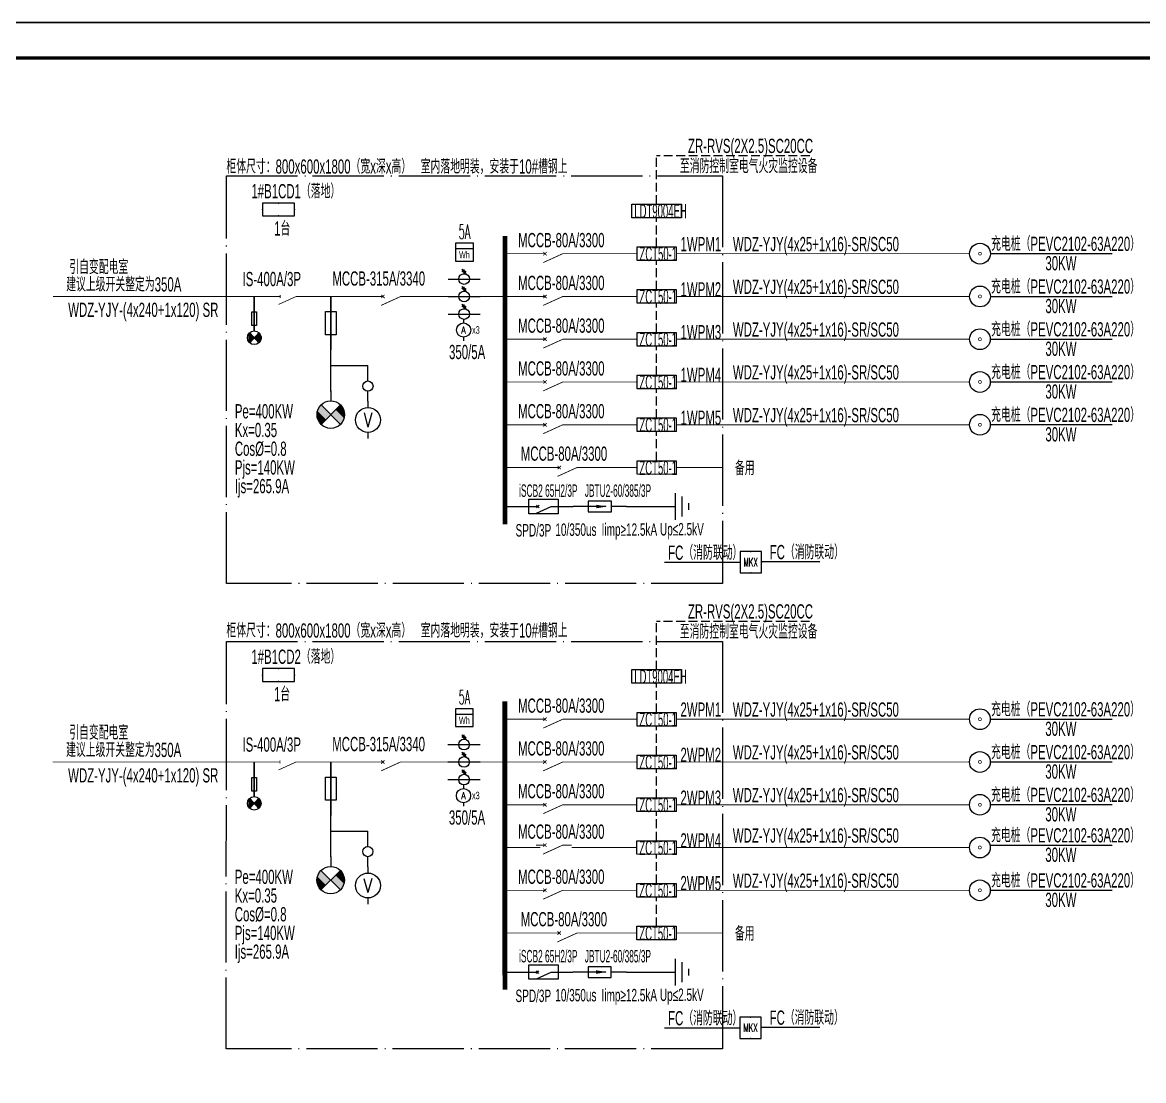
# Model space of a CAD drawing. Extents: x 776418 to 2076422, y -1170708 to 498544.
# Drawn here: x 942869 to 974349, y -121110 to -91410 of the extents above; entities that cross this region are included whole.
import ezdxf
from ezdxf.enums import TextEntityAlignment as Align

# ---------------------------------------------------------------- set-up
doc = ezdxf.new("R2010")
doc.units = 0
doc.header["$LTSCALE"] = 1000
doc.header["$MEASUREMENT"] = 0
doc.linetypes.add('DASH', pattern=[0.35, 0.25, -0.1])
doc.linetypes.add('DOTE', pattern=[2.42, 2, -0.2, 0.02, -0.2])
doc.layers.get('0').update_dxf_attribs({"linetype": 'CONTINUOUS'})
for name, color, linetype in [('D-TEXT', 7, 'CONTINUOUS'), ('DIM-动力', 3, 'CONTINUOUS'), ('ELEMENT', 3, 'CONTINUOUS'), ('EQUIP', 3, 'CONTINUOUS'), ('EQUIP-动力', 3, 'CONTINUOUS'), ('EQUIP-照明', 3, 'CONTINUOUS'), ('EQUIP-箱柜', 3, 'CONTINUOUS'), ('LAYER3', 7, 'DOTE'), ('PUB_TEXT', 255, 'CONTINUOUS'), ('TEL_TEXT', 3, 'CONTINUOUS'), ('TEL_TITLE', 7, 'CONTINUOUS'), ('WIRE-母线', 6, 'CONTINUOUS'), ('WIRE-照明', 1, 'CONTINUOUS'), ('WIRE-系统', 4, 'CONTINUOUS'), ('WIRE-通讯', 4, 'CONTINUOUS'), ('Z', 7, 'CONTINUOUS')]:
    doc.layers.add(name, color=color, linetype=linetype)
doc.layers.add('层1', color=7, linetype='CONTINUOUS', lineweight=0)
doc.styles.add('_COMPLEX', font='ROS', dxfattribs={"width": 0.6, "bigfont": 'JD'})
doc.styles.add('_HZTXT', font='txt.shx', dxfattribs={"width": 0.8, "bigfont": 'HZTXT.shx'})
doc.styles.add('_JD', font='ros.shx', dxfattribs={"width": 0.8, "bigfont": 'JD.shx'})
doc.styles.add('_SIMPLEX', font='SIMPLEX.shx', dxfattribs={"width": 0.8})
doc.styles.add('_TCH_LABEL', font='COMPLEX', dxfattribs={"bigfont": 'GBCBIG'})
doc.styles.add('_TEL_DIM', font='SIMPLEX', dxfattribs={"width": 0.7, "height": 3.5, "bigfont": 'HZTXT'})
doc.styles.add('_XCSG', font='complex.shx', dxfattribs={"width": 0.6, "bigfont": 'jd.shx'})
doc.styles.get("Standard").update_dxf_attribs({"font": 'gbenor.shx', "bigfont": 'gbcbig.shx'})

# ---------------------------------------------------------------- blocks, each defined once
blk = doc.blocks.new('$element$00000497')
at = {"const_width": 0.0233}
for points in [[(0, 0), (0, -0.25)], [(0, -1), (0, -0.75), (-0.25, -0.2)], [(-0.047, -0.297), (0.047, -0.203)], [(-0.047, -0.203), (0.047, -0.297)]]:
    blk.add_lwpolyline(points, dxfattribs=at)
at = {"flags": 9}
blk.add_attdef('S', (0, 0), '', height=0.00000667, dxfattribs=at)
blk = doc.blocks.new('$equip_U$00000105(JDQINJING)')
for p, q in [((0.5, 1), (-0.5, 1)), ((-0.5, 1), (-0.5, 0)), ((0.5, 0), (0.5, 1)), ((-0.5, 0), (0.5, 0))]:
    blk.add_line(p, q)
for p in [(0, 1), (-0.5, 0.5), (0, 0), (0.5, 0.5)]:
    blk.add_point(p)
at = {"color": 7, "style": '_TEL_DIM'}
blk.add_attdef('$TEXT$', text='', height=0.4, dxfattribs=at).set_placement((-0.002, 0.507), align=Align.MIDDLE_CENTER)
at = {"color": 7, "style": '_TEL_DIM', "flags": 1}
blk.add_attdef('A', text='', height=0.00002, dxfattribs=at).set_placement((0, 0), align=Align.MIDDLE_CENTER)
blk = doc.blocks.new('$equip$00001312')
at = {"const_width": 0.04}
blk.add_lwpolyline([(-0.083, 0, 1), (0.083, 0, 1)], format="xyb", close=True, dxfattribs=at)
blk.add_circle((0, 0), 0.583)
at = {"flags": 9}
blk.add_attdef('A', (0, 0), '', height=0.00002, dxfattribs=at)
blk = doc.blocks.new('M_M24')
for p, q in [((-0.25, -0.375), (0.25, -0.375)), ((-0.1875, -0.5), (0.1875, -0.5)), ((-0.0625, -0.625), (0.0625, -0.625))]:
    blk.add_line(p, q)
blk.add_lwpolyline([(0, 0), (0, -0.375)])
at = {"width": 0.8, "flags": 9}
blk.add_attdef('S', (0.25, -0.5), '', height=0.2, dxfattribs=at)
blk = doc.blocks.new('M_M17')
for p, q in [((-0.1, -0.717), (-0.1, -0.283)), ((-0.1, -0.283), (0.1, -0.283)), ((0, -0.383), (0, -0.717)), ((0.1, -0.283), (0.1, -0.717)), ((0.1, -0.717), (-0.1, -0.717))]:
    blk.add_line(p, q)
for points in [[(0, 0), (0, -0.283)], [(0, -0.717), (0, -1)]]:
    blk.add_lwpolyline(points)
for points in [[(-0.033, -0.567), (0.033, -0.567), (0, -0.367), (0.033, -0.567)], [(0.033, -0.567), (0, -0.367), (-0.033, -0.567), (0.033, -0.567)], [(0, -0.367), (-0.033, -0.567), (0.033, -0.567), (0, -0.367)]]:
    blk.add_solid(points)
at = {"width": 0.8, "flags": 9}
blk.add_attdef('S', (0.25, -0.5), '', height=0.2, dxfattribs=at)
blk = doc.blocks.new('M_M7')
for p, q in [((-0.25, -0.2), (0, -0.75)), ((-0.047, -0.297), (0.047, -0.203)), ((-0.047, -0.203), (0.047, -0.297))]:
    blk.add_line(p, q)
for points in [[(0, 0), (0, -0.25)], [(0, -0.75), (0, -1)]]:
    blk.add_lwpolyline(points)
at = {"width": 0.8, "flags": 9}
blk.add_attdef('S', (0.25, -0.5), '', height=0.2, dxfattribs=at)
blk = doc.blocks.new('$element$00000578')
at = {"const_width": 0.0233}
for points in [[(0, 0), (0, -0.25)], [(0, -1), (0, -0.75), (-0.25, -0.2)], [(-0.05, -0.25), (0.05, -0.25)]]:
    blk.add_lwpolyline(points, dxfattribs=at)
at = {"flags": 9}
blk.add_attdef('S', (0, 0), '', height=0.00000667, dxfattribs=at)
blk = doc.blocks.new('M_M12')
for p, q in [((-0.1, -0.717), (-0.1, -0.283)), ((-0.1, -0.283), (0.1, -0.283)), ((0.1, -0.283), (0.1, -0.717)), ((0.1, -0.717), (-0.1, -0.717))]:
    blk.add_line(p, q)
blk.add_lwpolyline([(0, 0), (0, -1)])
at = {"width": 0.8, "flags": 9}
blk.add_attdef('S', (0.25, -0.5), '', height=0.2, dxfattribs=at)
blk = doc.blocks.new('M_M58MSL')
for points in [[(0, 0), (0, -0.167)], [(0, -0.833), (0, -1)]]:
    blk.add_lwpolyline(points)
blk.add_circle((0, -0.5), 0.333)
at = {"style": '_SIMPLEX', "width": 0.8, "flags": 8}
blk.add_attdef('$TEXT$', text='', height=0.333, dxfattribs=at).set_placement((0, -0.5), align=Align.MIDDLE_CENTER)
at = {"width": 0.8, "flags": 9}
blk.add_attdef('S', (0.25, -0.5), '', height=0.2, dxfattribs=at)
blk = doc.blocks.new('M_M57DRB')
for p, q in [((0.259, -0.374), (-0.259, -0.893)), ((0.259, -0.893), (-0.259, -0.374))]:
    blk.add_line(p, q)
blk.add_lwpolyline([(0, 0), (0, -0.267)])
blk.add_circle((0, -0.633), 0.367)
for points in [[(-0.13, -0.763), (-0.354, -0.538), (0, -0.633), (-0.259, -0.374)], [(-0.225, -0.858), (-0.354, -0.728), (-0.13, -0.763), (-0.354, -0.538)], [(0.13, -0.504), (0.354, -0.728), (0, -0.633), (0.259, -0.893)], [(0.225, -0.409), (0.354, -0.538), (0.13, -0.504), (0.354, -0.728)], [(0.259, -0.374), (0.259, -0.374), (0.225, -0.409), (0.354, -0.538)], [(-0.259, -0.893), (-0.259, -0.893), (-0.225, -0.858), (-0.354, -0.728)]]:
    blk.add_solid(points)
at = {"width": 0.8, "flags": 9}
blk.add_attdef('S', (0.25, -0.5), '', height=0.2, dxfattribs=at)
blk = doc.blocks.new('M_M27VHU')
for p, q in [((0.167, -0.5), (0.3, -0.5)), ((0.256, -0.433), (0.172, -0.567)), ((0.308, -0.433), (0.225, -0.567))]:
    blk.add_line(p, q)
blk.add_lwpolyline([(0, 0), (0, -1)])
blk.add_circle((0, -0.5), 0.167)
at = {"width": 0.8, "flags": 9}
blk.add_attdef('S', (0.25, -0.5), '', height=0.2, dxfattribs=at)
blk = doc.blocks.new('_LINKPT1')
blk.add_line((0, 0), (0, 0))
blk = doc.blocks.new('M_Z15DKY')
for p, q in [((0.5, 0.5), (-0.5, 0.5)), ((-0.5, 0.5), (-0.5, -0.5)), ((-0.5, 0.2), (0.5, 0.2)), ((0.5, -0.5), (0.5, 0.5)), ((-0.5, -0.5), (0.5, -0.5))]:
    blk.add_line(p, q)
for p in [(-0.5, 0), (0, 0.5), (0.5, 0), (0, -0.5)]:
    blk.add_blockref('_LINKPT1', p)
at = {"style": '_COMPLEX', "width": 0.6}
blk.add_text('Wh', height=0.4, dxfattribs=at).set_placement((0, -0.35), align=Align.CENTER)
at = {"width": 0.8, "flags": 9}
blk.add_attdef('A', (0, 0), '', height=0.00002, dxfattribs=at)
blk = doc.blocks.new('$equip$00001413')
for p, q in [((0.75, 0.6), (-0.75, 0.6)), ((-0.75, 0.6), (-0.75, 0)), ((0.75, 0), (0.75, 0.6)), ((-0.75, 0), (0.75, 0))]:
    blk.add_line(p, q)
for p in [(0, 0.6), (-0.75, 0.3), (0, 0), (0.75, 0.3)]:
    blk.add_point(p)
at = {"style": '_TCH_LABEL', "flags": 9}
blk.add_attdef('A', (0, 0), '', height=0.00002, dxfattribs=at)
blk = doc.blocks.new('A$C00115E70')
at = {"layer": 'WIRE-通讯', "ltscale": 0.001}
blk.add_lwpolyline([(-84100, 59400), (0, 59400), (0, 0), (-84100, 0)], close=True, dxfattribs=at)

msp = doc.modelspace()

# ---------------------------------------------------------------- linework, layer by layer
for p, q in [((960895, -106562), (963018, -106562)), ((960893, -119628), (963016, -119628))]:
    msp.add_line(p, q)
at = {"layer": 'D-TEXT'}
for p, q in [((970048, -97899), (973470, -97899)), ((970048, -99099), (973470, -99099)), ((970048, -100299), (973470, -100299)), ((970048, -101500), (973470, -101500)), ((970048, -102700), (973470, -102700)), ((970046, -110965), (973468, -110965)), ((970046, -112166), (973468, -112166)), ((970046, -113366), (973468, -113366)), ((970045, -114501), (973468, -114501)), ((970045, -115767), (973468, -115767))]:
    msp.add_line(p, q, dxfattribs=at)
at = {"layer": 'DIM-动力', "ltscale": 0.001}
msp.add_lwpolyline([(908431, -150810), (992531, -150810), (992531, -91410), (908431, -91410)], close=True, dxfattribs=at)
at = {"layer": 'ELEMENT'}
for points in [[(957091, -105201), (957091, -104796), (957910, -104796), (957910, -105201)], [(957089, -118268), (957089, -117862), (957907, -117862), (957907, -118268)]]:
    msp.add_lwpolyline(points, close=True, dxfattribs=at)
at = {"layer": 'EQUIP-照明', "linetype": 'DASH'}
for p, q in [((964976, -95154, 0), (960677, -95154, 0)), ((960677, -96509), (960677, -95154, 0)), ((960677, -97710), (960677, -96892)), ((960676, -98910), (960677, -98093)), ((960676, -100111), (960676, -99293)), ((960675, -101311), (960676, -100493)), ((960675, -102511), (960676, -101694)), ((960675, -103712), (960676, -102894)), ((964973, -108221, 0), (960675, -108221, 0)), ((960675, -109576), (960675, -108221, 0)), ((960675, -110777), (960675, -109959)), ((960674, -111977), (960675, -111159)), ((960674, -113177), (960674, -112360)), ((960673, -114378), (960674, -113560)), ((960673, -115578), (960674, -114761)), ((960673, -116779), (960674, -115961))]:
    msp.add_line(p, q, dxfattribs=at)
at = {"layer": 'EQUIP-照明', "linetype": 'ByBlock', "elevation": 0}
for points in [[(961373, -96892), (959982, -96892), (959982, -96509), (961373, -96509)], [(961371, -109959), (959980, -109959), (959980, -109576), (961371, -109576)]]:
    msp.add_lwpolyline(points, close=True, dxfattribs=at)
at = {"layer": 'EQUIP-照明', "linetype": 'ByBlock'}
for points in [[(961227, -98093), (960127, -98093), (960127, -97710), (961227, -97710)], [(961226, -99293), (960127, -99293), (960127, -98910), (961226, -98910)], [(961225, -100493), (960126, -100493), (960126, -100111), (961225, -100111)], [(961225, -101694), (960126, -101694), (960126, -101311), (961225, -101311)], [(961225, -102894), (960126, -102894), (960126, -102511), (961225, -102511)], [(961225, -104095), (960126, -104094), (960126, -103712), (961225, -103712)], [(961224, -111159), (960125, -111159), (960125, -110777), (961224, -110777)], [(961224, -112360), (960125, -112360), (960125, -111977), (961224, -111977)], [(961223, -113560), (960124, -113560), (960124, -113177), (961223, -113177)], [(961223, -114761), (960124, -114760), (960124, -114378), (961223, -114378)], [(961223, -115961), (960124, -115961), (960124, -115578), (961223, -115578)], [(961223, -117161), (960124, -117161), (960124, -116779), (961223, -116779)]]:
    msp.add_lwpolyline(points, close=True, dxfattribs=at)
at = {"layer": 'LAYER3'}
for p, q in [((948595, -107155), (948597, -95719)), ((948597, -95719), (962527, -95719)), ((962527, -95719), (962525, -107155)), ((962525, -107155), (948595, -107155)), ((948593, -120221), (948595, -108785)), ((948595, -108785), (962524, -108785)), ((962524, -108785), (962523, -120221)), ((962523, -120221), (948593, -120221))]:
    msp.add_line(p, q, dxfattribs=at)
at = {"layer": 'TEL_TEXT', "ltscale": 2}
for p, q in [((963618, -106540), (965257, -106540)), ((963616, -119607), (965255, -119607))]:
    msp.add_line(p, q, dxfattribs=at)
at = {"layer": 'TEL_TITLE'}
msp.add_lwpolyline([(908431, -150810), (992531, -150810), (992531, -91410), (908431, -91410)], close=True, dxfattribs=at)
at = {"layer": 'TEL_TITLE', "const_width": 100}
msp.add_lwpolyline([(910931, -149810), (991531, -149810), (991531, -92410), (910931, -92410)], close=True, dxfattribs=at)
at = {"layer": 'WIRE-母线', "const_width": 133}
for points in [[(956417, -105494), (956416, -97401)], [(956415, -118561), (956414, -110468)]]:
    msp.add_lwpolyline(points, dxfattribs=at)
at = {"layer": 'WIRE-照明'}
for p, q in [((951526, -101768, -4671), (951526, -100602, -4671)), ((951526, -101043, -4671), (952571, -101043, -4671)), ((952571, -101473, -4671), (952571, -101043, -4671)), ((952571, -102043, -4671), (952571, -101758, -4671)), ((956415, -104999), (957179, -104999)), ((957759, -104998), (958329, -104998)), ((959829, -104998), (960642, -104998)), ((951524, -114835, -4671), (951524, -113668, -4671)), ((951524, -114110, -4671), (952569, -114110, -4671)), ((952569, -114540, -4671), (952569, -114110, -4671)), ((952569, -115110, -4671), (952569, -114825, -4671)), ((956413, -118065), (957177, -118065)), ((957756, -118065), (958327, -118065)), ((959827, -118065), (960640, -118065))]:
    msp.add_line(p, q, dxfattribs=at)
at = {"layer": 'WIRE-系统', "const_width": 23.3}
for points in [[(956417, -97901), (957417, -97901)], [(958292, -97901), (960141, -97901)], [(961227, -97901), (966114, -97901)], [(966114, -97901), (969464, -97901)], [(943723, -99102), (949880, -99102)], [(950668, -99102), (952991, -99102)], [(953741, -99102), (956416, -99102)], [(956416, -99102), (957416, -99102)], [(958291, -99102), (960141, -99102)], [(961226, -99102), (966113, -99102)], [(966113, -99102), (969463, -99102)], [(956416, -100302), (957416, -100302)], [(958291, -100302), (960140, -100302)], [(961225, -100302), (966112, -100302)], [(966112, -100302), (969463, -100302)], [(956416, -101502), (957416, -101502)], [(958291, -101502), (960140, -101502)], [(961225, -101502), (966112, -101502)], [(966112, -101502), (969463, -101502)], [(956416, -102703), (957416, -102703)], [(958291, -102703), (960140, -102703)], [(961225, -102703), (966112, -102703)], [(966112, -102703), (969463, -102703)], [(956415, -103903), (957692, -103903)], [(958692, -103903), (960140, -103903)], [(961225, -103903), (962525, -103903)], [(956415, -110968), (957415, -110968)], [(958290, -110968), (960139, -110968)], [(961224, -110968), (966111, -110968)], [(966111, -110968), (969462, -110968)], [(943721, -112168), (949878, -112168)], [(950665, -112168), (952738, -112168)], [(953738, -112168), (956414, -112168)], [(956414, -112168), (957414, -112168)], [(958289, -112168), (960139, -112168)], [(961224, -112168), (966111, -112168)], [(966111, -112168), (969461, -112168)], [(956414, -113369), (957414, -113369)], [(958289, -113369), (960138, -113369)], [(961223, -113369), (966110, -113369)], [(966110, -113369), (969461, -113369)], [(956414, -114569), (957414, -114569)], [(958289, -114569), (960138, -114569)], [(961223, -114569), (966110, -114569)], [(966110, -114569), (969461, -114569)], [(956414, -115770), (957414, -115770)], [(958289, -115770), (960138, -115770)], [(961223, -115770), (966110, -115770)], [(966110, -115770), (969461, -115770)], [(956413, -116970), (957690, -116970)], [(958690, -116970), (960138, -116970)], [(961223, -116970), (962523, -116970)]]:
    msp.add_lwpolyline(points, dxfattribs=at)
at = {"layer": 'Z', "ltscale": 2}
for p, q in [((951526, -100602), (951526, -99102)), ((951524, -113668), (951524, -112168))]:
    msp.add_line(p, q, dxfattribs=at)
for centre in [(952571, -101617), (952569, -114684)]:
    msp.add_circle(centre, 143, dxfattribs=at)
at = {"layer": '层1', "color": 4, "linetype": 'Continuous', "lineweight": 30}
for p, q in [((949379, -99107), (949379, -100070)), ((949377, -112174), (949377, -113137))]:
    msp.add_line(p, q, dxfattribs=at)
at = {"layer": '层1', "color": 7, "linetype": 'Continuous', "lineweight": -3}
for p, q in [((949230, -100141), (949230, -100383)), ((949250, -100120), (949250, -100405)), ((949270, -100142), (949270, -100382)), ((949290, -100164), (949290, -100360)), ((949310, -100186), (949310, -100338)), ((949330, -100208), (949330, -100316)), ((949350, -100230), (949350, -100294)), ((949370, -100252), (949370, -100272)), ((949388, -100252), (949388, -100272)), ((949408, -100230), (949408, -100294)), ((949428, -100208), (949428, -100316)), ((949448, -100186), (949448, -100338)), ((949468, -100164), (949468, -100360)), ((949488, -100142), (949488, -100382)), ((949508, -100120), (949508, -100405)), ((949528, -100141), (949528, -100383)), ((949548, -100171), (949548, -100353)), ((949568, -100229), (949568, -100296)), ((949228, -113208), (949228, -113450)), ((949248, -113187), (949248, -113471)), ((949268, -113209), (949268, -113449)), ((949288, -113231), (949288, -113427)), ((949308, -113253), (949308, -113405)), ((949328, -113275), (949328, -113383)), ((949348, -113297), (949348, -113361)), ((949368, -113319), (949368, -113339)), ((949386, -113319), (949386, -113339)), ((949406, -113297), (949406, -113361)), ((949426, -113275), (949426, -113383)), ((949446, -113253), (949446, -113405)), ((949466, -113231), (949466, -113427)), ((949486, -113209), (949486, -113449)), ((949506, -113187), (949506, -113471)), ((949526, -113208), (949526, -113450)), ((949546, -113238), (949546, -113420)), ((949566, -113295), (949566, -113363))]:
    msp.add_line(p, q, dxfattribs=at)
at = {"layer": '层1', "color": 4, "linetype": 'Continuous', "lineweight": -3}
for p, q in [((949508, -100405), (949250, -100120)), ((949250, -100405), (949508, -100120)), ((949506, -113471), (949248, -113187)), ((949248, -113471), (949506, -113187))]:
    msp.add_line(p, q, dxfattribs=at)
for points in [[(949313, -99536), (949443, -99536), (949443, -99921), (949313, -99921)], [(949311, -112603), (949440, -112603), (949440, -112988), (949311, -112988)]]:
    msp.add_lwpolyline(points, close=True, dxfattribs=at)
for centre in [(949379, -100262), (949377, -113329)]:
    msp.add_circle(centre, 192, dxfattribs=at)

# ---------------------------------------------------------------- block references
at = {"layer": 'ELEMENT'}
for name, p, xscale, yscale, zscale, rotation in [('$element$00000497', (957292, -97901), 1000, 1000, 1000, 90), ('M_M27VHU', (954820, -98613), 900, 900, 900, 90), ('M_M27VHU', (954820, -99102), 900, 900, 900, 90), ('$element$00000578', (949880, -99102), 900, 900, 900, 90), ('$element$00000497', (952741, -99102), 999.9899999999907, 999.9899999999907, 999.9899999999907, 90), ('$element$00000497', (957292, -99102), 1000, 1000, 1000, 90), ('M_M27VHU', (954820, -99596), 900, 900, 900, 90), ('$element$00000497', (957292, -100302), 1000, 1000, 1000, 90), ('$element$00000497', (957292, -101502), 1000, 1000, 1000, 90), ('$element$00000497', (957292, -102703), 1000, 1000, 1000, 90), ('$element$00000497', (957692, -103903), 1000, 1000, 1000, 90), ('M_M24', (960642, -104998), 1500, 1500, 1500, 90), ('M_M7', (957149, -104998), 760.5, 760.5, 760.5, 90), ('M_M17', (959829, -104998), -1500, 1500, 1500, 270), ('$element$00000497', (957290, -110968), 1000, 1000, 1000, 90), ('M_M27VHU', (954818, -111680), 900, 900, 900, 90), ('M_M27VHU', (954818, -112168), 900, 900, 900, 90), ('$element$00000578', (949878, -112168), 900, 900, 900, 90), ('$element$00000497', (952738, -112168), 999.9899999999907, 999.9899999999907, 999.9899999999907, 90), ('$element$00000497', (957290, -112168), 1000, 1000, 1000, 90), ('M_M27VHU', (954818, -112663), 900, 900, 900, 90), ('$element$00000497', (957290, -113369), 1000, 1000, 1000, 90), ('$element$00000497', (957289, -114503), 1000, 1000, 1000, 90), ('$element$00000497', (957289, -115770), 1000, 1000, 1000, 90), ('$element$00000497', (957690, -116970), 1000, 1000, 1000, 90), ('M_M24', (960640, -118065), 1500, 1500, 1500, 90), ('M_M7', (957147, -118065), 760.5, 760.5, 760.5, 90), ('M_M17', (959827, -118065), -1500, 1500, 1500, 270)]:
    msp.add_blockref(name, p, dxfattribs=dict(at, xscale=xscale, yscale=yscale, zscale=zscale, rotation=rotation))
for name, p, xscale, yscale, zscale in [('M_M12', (951526, -99102), 1500, 1500, 1500), ('M_M57DRB', (951526, -101754), 1050, 1050, 1050), ('M_M12', (951524, -112168), 1500, 1500, 1500), ('M_M57DRB', (951524, -114821), 1050, 1050, 1050)]:
    msp.add_blockref(name, p, dxfattribs=dict(at, xscale=xscale, yscale=yscale, zscale=zscale))
ref = msp.add_blockref('M_M58MSL', (952571, -102043), dxfattribs=dict(at, xscale=1050, yscale=1050, zscale=1050))
ref.add_attrib('$TEXT$', 'V', dxfattribs={"layer": '0', "height": 400, "style": '_XCSG', "width": 0.8, "flags": 8}).set_placement((952571, -102568), align=Align.MIDDLE_CENTER)
ref = msp.add_blockref('M_M58MSL', (952569, -115110), dxfattribs=dict(at, xscale=1050, yscale=1050, zscale=1050))
ref.add_attrib('$TEXT$', 'V', dxfattribs={"layer": '0', "height": 400, "style": '_XCSG', "width": 0.8, "flags": 8}).set_placement((952569, -115635), align=Align.MIDDLE_CENTER)
at = {"layer": 'EQUIP', "xscale": 500, "yscale": 500, "zscale": 500}
for p in [(955280, -97859), (955277, -110926)]:
    msp.add_blockref('M_Z15DKY', p, dxfattribs=at)
at = {"layer": 'EQUIP-动力', "xscale": 500, "yscale": 500, "zscale": 500}
for p in [(969756, -97901), (969755, -99102), (969754, -100302), (969754, -101502), (969754, -102703), (969753, -110968), (969753, -112168), (969752, -113369), (969752, -114569), (969752, -115770)]:
    msp.add_blockref('$equip$00001312', p, dxfattribs=at)
at = {"layer": 'EQUIP-箱柜', "ltscale": 0.001, "xscale": 600, "yscale": 600, "zscale": 600}
for p in [(950062, -96840), (950060, -109907)]:
    msp.add_blockref('$equip$00001413', p, dxfattribs=at)
at = {"layer": 'EQUIP-箱柜'}
ref = msp.add_blockref('$equip_U$00000105(JDQINJING)', (963318, -106862), dxfattribs=dict(at, xscale=600, yscale=600, zscale=600))
ref.add_attrib('$TEXT$', 'MKX', dxfattribs={"layer": '0', "color": 7, "height": 240, "style": '_TEL_DIM', "width": 0.6}).set_placement((963316, -106558), align=Align.MIDDLE_CENTER)
ref = msp.add_blockref('$equip_U$00000105(JDQINJING)', (963316, -119928), dxfattribs=dict(at, xscale=600, yscale=600, zscale=600))
ref.add_attrib('$TEXT$', 'MKX', dxfattribs={"layer": '0', "color": 7, "height": 240, "style": '_TEL_DIM', "width": 0.6}).set_placement((963314, -119624), align=Align.MIDDLE_CENTER)
at = {"layer": 'WIRE-通讯', "ltscale": 0.001}
msp.add_blockref('A$C00115E70', (992531, -150810), dxfattribs=at)
at = {"layer": 'Z', "ltscale": 2, "xscale": 600, "yscale": 600, "zscale": 600}
for p in [(955255, -99746), (955253, -112813)]:
    msp.add_blockref('M_M58MSL', p, dxfattribs=at).add_auto_attribs({'$TEXT$': 'A'})

# ---------------------------------------------------------------- texts
at = {"layer": 'D-TEXT', "style": '_JD', "width": 0.6}
for s, p in [('ZR-RVS(2X2.5)SC20CC', (961556, -95076, 0)), ('柜体尺寸：800x600x1800（宽x深x高）   室内落地明装，安装于10#槽钢上', (948597, -95654)), ('至消防控制室电气火灾监控设备', (961329, -95642, 0)), ('1#B1CD1（落地）', (949298, -96348)), ('1台', (949935, -97396)), ('MCCB-80A/3300', (956787, -97720)), ('1WPM1', (961347, -97831)), ('WDZ-YJY(4x25+1x16)-SR/SC50', (962817, -97831)), ('充电桩（PEVC2102-63A220）', (970069, -97824)), ('引自变配电室', (944185, -98475, 0)), ('30KW', (971592, -98369)), (' 建议上级开关整定为350A', (944009, -98963, 0)), ('IS-400A/3P', (949050, -98813)), ('MCCB-315A/3340', (951571, -98798)), ('MCCB-80A/3300', (956787, -98921)), ('1WPM2', (961347, -99101)), ('WDZ-YJY(4x25+1x16)-SR/SC50', (962817, -99031)), ('充电桩（PEVC2102-63A220）', (970069, -99024)), ('WDZ-YJY-(4x240+1x120) SR', (944154, -99677, 0)), ('30KW', (971592, -99570)), ('MCCB-80A/3300', (956787, -100121)), ('充电桩（PEVC2102-63A220）', (970069, -100224)), ('1WPM3', (961347, -100302)), ('WDZ-YJY(4x25+1x16)-SR/SC50', (962817, -100231)), ('30KW', (971592, -100770)), ('350/5A', (954847, -100861)), ('MCCB-80A/3300', (956787, -101322)), ('WDZ-YJY(4x25+1x16)-SR/SC50', (962817, -101432)), ('充电桩（PEVC2102-63A220）', (970069, -101425)), ('1WPM4', (961347, -101502)), ('30KW', (971592, -101970)), ('Pe=400KW', (948833, -102525)), ('MCCB-80A/3300', (956787, -102522)), ('1WPM5', (961347, -102703)), ('WDZ-YJY(4x25+1x16)-SR/SC50', (962817, -102632)), ('充电桩（PEVC2102-63A220）', (970069, -102625)), ('Kx=0.35', (948833, -103050)), ('30KW', (971592, -103171)), ('Cos%%C=0.8', (948833, -103575)), ('MCCB-80A/3300', (956862, -103714)), ('Pjs=140KW', (948833, -104100)), ('备用', (962876, -104120)), ('Ijs=265.9A', (948833, -104625)), ('FC（消防联动）', (960999, -106493, 1146)), ('FC（消防联动）', (963851, -106477, 1146)), ('ZR-RVS(2X2.5)SC20CC', (961554, -108142, 0)), ('柜体尺寸：800x600x1800（宽x深x高）   室内落地明装，安装于10#槽钢上', (948597, -108677)), ('至消防控制室电气火灾监控设备', (961327, -108709, 0)), ('1#B1CD2（落地）', (949296, -109414)), ('1台', (949933, -110462)), ('MCCB-80A/3300', (956785, -110787)), ('2WPM1', (961345, -110897)), ('WDZ-YJY(4x25+1x16)-SR/SC50', (962815, -110897)), ('充电桩（PEVC2102-63A220）', (970067, -110890)), ('引自变配电室', (944183, -111542, 0)), ('30KW', (971590, -111436)), (' 建议上级开关整定为350A', (944006, -112030, 0)), ('IS-400A/3P', (949048, -111880)), ('MCCB-315A/3340', (951568, -111865)), ('MCCB-80A/3300', (956785, -111988)), ('WDZ-YJY(4x25+1x16)-SR/SC50', (962815, -112098)), ('充电桩（PEVC2102-63A220）', (970067, -112091)), ('2WPM2', (961345, -112168)), ('WDZ-YJY-(4x240+1x120) SR', (944152, -112744, 0)), ('30KW', (971590, -112636)), ('MCCB-80A/3300', (956785, -113188)), ('2WPM3', (961345, -113369)), ('WDZ-YJY(4x25+1x16)-SR/SC50', (962815, -113298)), ('充电桩（PEVC2102-63A220）', (970067, -113291)), ('350/5A', (954844, -113927)), ('30KW', (971590, -113837)), ('MCCB-80A/3300', (956785, -114323)), ('2WPM4', (961345, -114569)), ('WDZ-YJY(4x25+1x16)-SR/SC50', (962815, -114433)), ('充电桩（PEVC2102-63A220）', (970067, -114426)), ('30KW', (971590, -114971)), ('Pe=400KW', (948831, -115592)), ('MCCB-80A/3300', (956785, -115589)), ('2WPM5', (961344, -115769)), ('WDZ-YJY(4x25+1x16)-SR/SC50', (962815, -115699)), ('充电桩（PEVC2102-63A220）', (970067, -115692)), ('Kx=0.35', (948831, -116117)), ('30KW', (971590, -116238)), ('Cos%%C=0.8', (948831, -116642)), ('MCCB-80A/3300', (956859, -116781)), ('Pjs=140KW', (948831, -117167)), ('备用', (962874, -117186)), ('Ijs=265.9A', (948831, -117692)), ('FC（消防联动）', (960997, -119560, 1146)), ('FC（消防联动）', (963849, -119544, 1146))]:
    msp.add_text(s, height=400, dxfattribs=at).set_placement(p)
at = {"layer": 'PUB_TEXT', "width": 0.5}
for s, style, p in [('LDT9004EH', '_JD', (960050, -96906)), ('5A', '_HZTXT', (955120, -97483)), ('ZCT50-1', '_JD', (960195, -98107)), ('ZCT50-1', '_JD', (960194, -99307)), ('ZCT50-1', '_JD', (960194, -100508)), ('ZCT50-1', '_JD', (960194, -101708)), ('ZCT50-1', '_JD', (960194, -102908)), ('ZCT50-1', '_JD', (960193, -104109)), ('LDT9004EH', '_JD', (960048, -109973)), ('5A', '_HZTXT', (955118, -110549)), ('ZCT50-1', '_JD', (960193, -111174)), ('ZCT50-1', '_JD', (960192, -112374)), ('ZCT50-1', '_JD', (960192, -113574)), ('ZCT50-1', '_JD', (960192, -114775)), ('ZCT50-1', '_JD', (960192, -115975)), ('ZCT50-1', '_JD', (960191, -117175))]:
    msp.add_text(s, height=400, dxfattribs=dict(at, style=style)).set_placement(p)
at = {"layer": 'TEL_TEXT', "ltscale": 2, "style": '_COMPLEX'}
for s, height, width, p in [('x3', 210, 0.7, (955495, -100147)), ('iSCB2 65H2/3P ', 350, 0.5, (956816, -104727)), ('JBTU2-60/385/3P', 350, 0.5, (958660, -104727)), ('10/350us', 350, 0.6, (957833, -105822)), ('Iimp≥12.5kA', 350, 0.6, (959132, -105820)), ('Up≤2.5kV', 350, 0.6, (960770, -105810)), ('SPD/3P', 350, 0.6, (956716, -105840)), ('x3', 210, 0.7, (955493, -113214)), ('iSCB2 65H2/3P ', 350, 0.5, (956814, -117794)), ('JBTU2-60/385/3P', 350, 0.5, (958658, -117794)), ('SPD/3P', 350, 0.6, (956714, -118907)), ('10/350us', 350, 0.6, (957831, -118888)), ('Iimp≥12.5kA', 350, 0.6, (959129, -118887)), ('Up≤2.5kV', 350, 0.6, (960768, -118877))]:
    msp.add_text(s, height=height, dxfattribs=dict(at, width=width)).set_placement(p)

doc.saveas('drawing.dxf')
